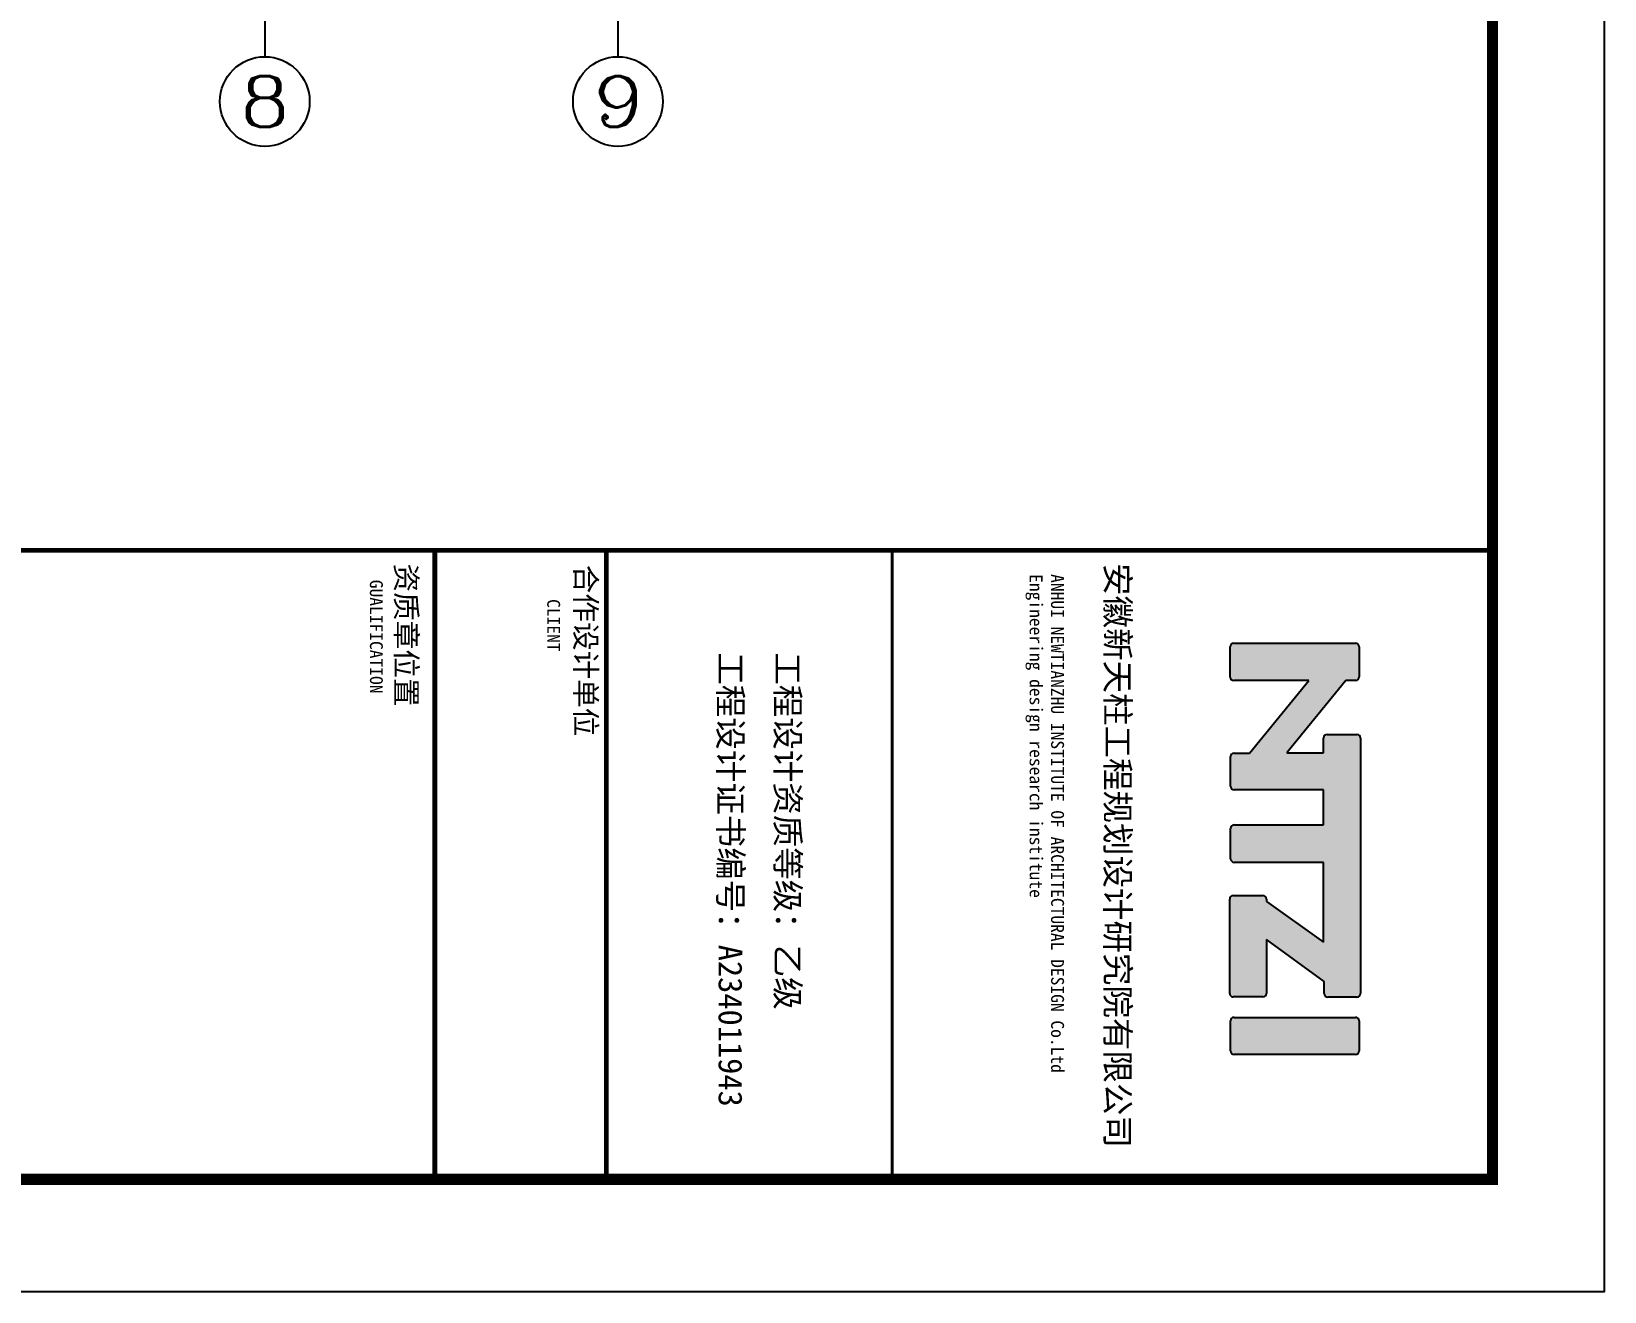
# Model space of a CAD drawing. Extents: x 37237700 to 37865026, y 138877 to 347670.
# Drawn here: x 37293633 to 37321700, y 228870 to 251351 of the extents above; entities that cross this region are included whole.
import ezdxf
from ezdxf.enums import TextEntityAlignment as Align

# ---------------------------------------------------------------- set-up
doc = ezdxf.new("R2010")
doc.units = 0
doc.header["$LTSCALE"] = 1000
doc.header["$MEASUREMENT"] = 0
doc.layers.get('0').update_dxf_attribs({"linetype": 'CONTINUOUS'})
for name, color, linetype in [('AXIS', 3, 'CONTINUOUS'), ('AXIS_TEXT', 7, 'CONTINUOUS'), ('PUB_TEXT', 7, 'CONTINUOUS'), ('PUB_TITLE', 4, 'CONTINUOUS')]:
    doc.layers.add(name, color=color, linetype=linetype)
doc.styles.add('_TCH_AXIS', font='COMPLEX', dxfattribs={"bigfont": 'GBCBIG'})
doc.styles.add('COMPLEX', font='COMPLEX')
doc.styles.add('TQ', font='')
doc.styles.get('TQ').set_extended_font_data('SimSun')

# ---------------------------------------------------------------- blocks, each defined once
blk = doc.blocks.new('tk0')
h = blk.add_hatch(color=256)
h.paths.add_polyline_path([(32852392, -1204546), (32853685, -1205603), (32853685, -1205878, 0.414214), (32853749, -1205942), (32854275, -1205942, 0.414214), (32854339, -1205878), (32854339, -1204280), (32854967, -1204280), (32854967, -1205875, 0.414214), (32855031, -1205939), (32855571, -1205939, 0.414214), (32855635, -1205875), (32855635, -1204280), (32857060, -1204280), (32856336, -1205302), (32856292, -1205302, 0.414214), (32856228, -1205366), (32856228, -1205892, 0.414214), (32856292, -1205956), (32857972, -1205956, 0.414214), (32858036, -1205892), (32858036, -1205362, 0.414214), (32857972, -1205298), (32857012, -1205298), (32857761, -1204270), (32857974, -1204270, 0.414214), (32858038, -1204206), (32858038, -1203685, 0.414214), (32857974, -1203621), (32853417, -1203621, 0.414214), (32853353, -1203685), (32853353, -1204218, 0.414214), (32853417, -1204282), (32853679, -1204282), (32853679, -1204939), (32852388, -1203885), (32852389, -1203708, 0.41489), (32852325, -1203644), (32851789, -1203644, 0.414214), (32851725, -1203708), (32851725, -1205882, 0.414214), (32851789, -1205946), (32852328, -1205946, 0.414214), (32852392, -1205882)])
h.paths.add_polyline_path([(32858400, -1205878, 0.414214), (32858464, -1205942), (32858999, -1205942, 0.414214), (32859063, -1205878), (32859063, -1203710, 0.414214), (32858999, -1203646), (32858464, -1203646, 0.414214), (32858400, -1203710)])
for p, q in [((32851725, -1205882), (32851725, -1203708)), ((32851789, -1203644), (32852325, -1203644)), ((32852389, -1203708), (32852388, -1203885)), ((32853353, -1204218), (32853353, -1203685)), ((32853417, -1203621), (32857974, -1203621)), ((32858038, -1203685), (32858038, -1204206)), ((32858400, -1205878), (32858400, -1203710)), ((32858464, -1203646), (32858999, -1203646)), ((32859063, -1203710), (32859063, -1205878)), ((32852388, -1203885), (32853679, -1204939)), ((32853679, -1204282), (32853417, -1204282)), ((32853679, -1204939), (32853679, -1204282)), ((32854967, -1204280), (32854339, -1204280)), ((32854339, -1204280), (32854339, -1205878)), ((32854967, -1205875), (32854967, -1204280)), ((32857060, -1204280), (32855635, -1204280)), ((32855635, -1204280), (32855635, -1205875)), ((32856336, -1205302), (32857060, -1204280)), ((32857761, -1204270), (32857012, -1205298)), ((32857974, -1204270), (32857761, -1204270)), ((32853685, -1205603), (32852392, -1204546)), ((32852392, -1204546), (32852392, -1205882)), ((32856228, -1205892), (32856228, -1205366)), ((32856292, -1205302), (32856336, -1205302)), ((32857012, -1205298), (32857972, -1205298)), ((32858036, -1205362), (32858036, -1205892)), ((32853685, -1205878), (32853685, -1205603)), ((32852328, -1205946), (32851789, -1205946)), ((32854275, -1205942), (32853749, -1205942)), ((32855571, -1205939), (32855031, -1205939)), ((32857972, -1205956), (32856292, -1205956)), ((32858999, -1205942), (32858464, -1205942))]:
    blk.add_line(p, q)
for centre, start, end in [((32851789, -1203708), 90, 180), ((32852325, -1203708), 359.8676, 90), ((32853417, -1203685), 90, 180), ((32857974, -1203685), 0, 90), ((32858464, -1203710), 90, 180), ((32858999, -1203710), 0, 90), ((32853417, -1204218), 180, 270), ((32857974, -1204206), 270, 0), ((32856292, -1205366), 90, 180), ((32857972, -1205362), 0, 90), ((32851789, -1205882), 180, 270), ((32852328, -1205882), 270, 0), ((32853749, -1205878), 180, 270), ((32854275, -1205878), 270, 0), ((32855031, -1205875), 180, 270), ((32855571, -1205875), 270, 0), ((32856292, -1205892), 180, 270), ((32857972, -1205892), 270, 0), ((32858464, -1205878), 180, 270), ((32858999, -1205878), 270, 0)]:
    blk.add_arc(centre, 64, start, end)
at = {"layer": 'PUB_TEXT'}
for q in [(32859815, -1201267), (32861287, -1202326)]:
    blk.add_line((32861287, -1201267), q, dxfattribs=at)
at = {"layer": 'PUB_TITLE'}
blk.add_line((32861287, -1201267), (32850067, -1201267), dxfattribs=at)
at = {"layer": 'PUB_TITLE', "lineweight": 40}
blk.add_line((32850062, -1220138), (32861282, -1220138), dxfattribs=at)
for points, const_width in [([(32850067, -1201267), (32850067, -1281267)], 85), ([(32850067, -1211977), (32861287, -1211977)], 51), ([(32850067, -1217077), (32861287, -1217077)], 85), ([(32850067, -1220137), (32861287, -1220137)], 85)]:
    blk.add_lwpolyline(points, dxfattribs=dict(at, const_width=const_width))
at = {"layer": 'PUB_TEXT', "char_height": 425, "attachment_point": 1, "style": 'TQ'}
for s, insert in [('安徽新天柱工程规划设计研究院有限公司 ', (32850295, -1207742)), ('工程设计资质等级：乙级 ', (32851887, -1213629)), ('工程设计证书编号：A234011943 ', (32851887, -1214649))]:
    blk.add_mtext(s, dxfattribs=dict(at, insert=insert))
at = {"layer": 'PUB_TEXT', "attachment_point": 1, "style": 'TQ'}
for s, insert, char_height, width in [('ANHUI NEWTIANZHU INSTITUTE OF ARCHITECTURAL DESIGN Co.Ltd\\PEngineering design research institute', (32850492, -1208912), 229.5, 10514.71), ('合作设计单位', (32850326, -1217257), 374, 3498.52), ('CLIENT', (32850938, -1217903), 229.5, 4799.1), ('资质章位置', (32850304, -1220460), 374, 4250), ('GUALIFICATION', (32850593, -1221066), 229.5, 5361.8)]:
    blk.add_mtext(s, dxfattribs=dict(at, insert=insert, char_height=char_height, width=width))
blk = doc.blocks.new('_AXISO')
blk.add_circle((0, 0), 0.5)
at = {"layer": 'AXIS_TEXT', "style": 'COMPLEX', "width": 1.041667}
blk.add_attdef('A', text='', height=0.56, dxfattribs=at).set_placement((-0.25, -0.28), (0.25, -0.28), align=Align.FIT)

msp = doc.modelspace()

# ---------------------------------------------------------------- linework, layer by layer
at = {"layer": 'AXIS'}
for p, q in [((37297796.5, 256593.9), (37297796.5, 250901)), ((37304096.5, 256593.9), (37304096.5, 250901))]:
    msp.add_line(p, q, dxfattribs=at)
at = {"layer": 'PUB_TITLE'}
msp.add_lwpolyline([(37237700.2, 228870), (37321700.2, 228870), (37321700.2, 347670), (37237700.2, 347670)], close=True, dxfattribs=at)
at = {"layer": 'PUB_TITLE', "const_width": 200}
msp.add_lwpolyline([(37239700.2, 230870), (37319700.2, 230870), (37319700.2, 342670), (37239700.2, 342670)], close=True, dxfattribs=at)

# ---------------------------------------------------------------- block references
at = {"rotation": 270}
msp.add_blockref('tk0', (38520968, 33092161.8), dxfattribs=at)
at = {"layer": 'AXIS'}
ref = msp.add_blockref('_AXISO', (37297796.5, 250101), dxfattribs=dict(at, xscale=1600, yscale=1600, zscale=1600))
ref.add_attrib('A', '8', dxfattribs={"layer": 'AXIS_TEXT', "height": 905.1, "style": '_TCH_AXIS', "width": 1.5}).set_placement((37297344, 249648.4), (37298249.1, 249648.4), align=Align.FIT)
ref = msp.add_blockref('_AXISO', (37304096.5, 250101), dxfattribs=dict(at, xscale=1600, yscale=1600, zscale=1600))
ref.add_attrib('A', '9', dxfattribs={"layer": 'AXIS_TEXT', "height": 905.1, "style": '_TCH_AXIS', "width": 1.5}).set_placement((37303644, 249648.4), (37304549.1, 249648.4), align=Align.FIT)

doc.saveas('drawing.dxf')
